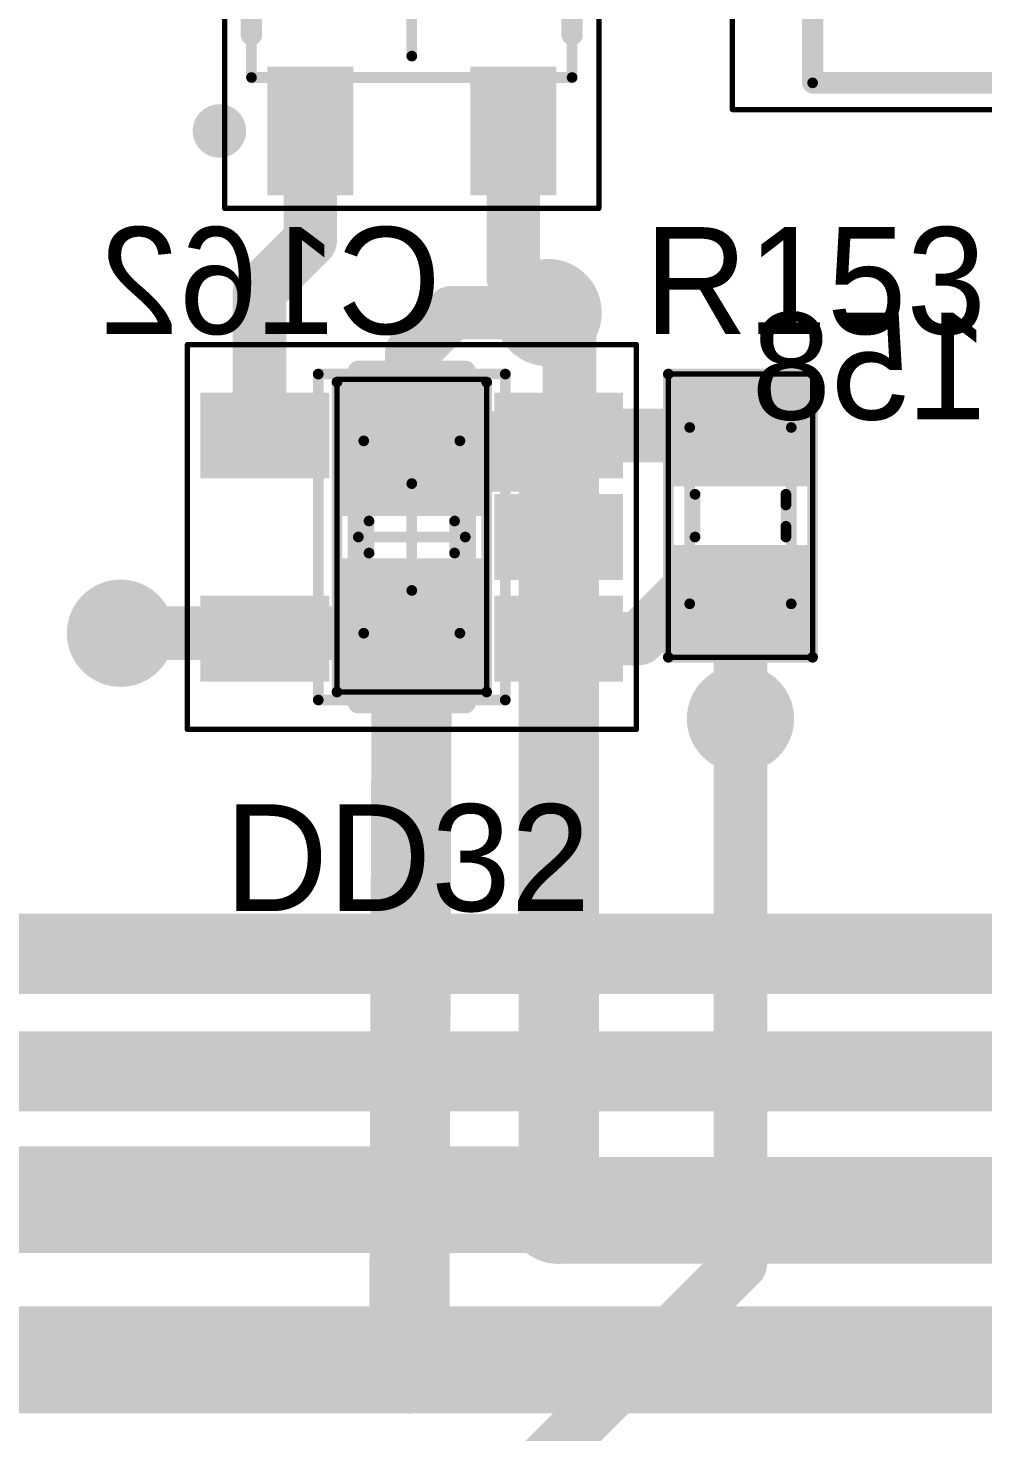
# Model space of a CAD drawing. Header units: millimetres. Extents: x 29 to 180, y 30 to 200.
# Drawn here: x 80.74 to 89.67, y 175.63 to 188.76 of the extents above; entities that cross this region are included whole.
import ezdxf

# ---------------------------------------------------------------- set-up
doc = ezdxf.new("R2010")
doc.units = ezdxf.units.MM
for name, color, linetype in [('BottomLayer', 5, 'Continuous'), ('BottomOverlay', 54, 'Continuous'), ('BottomPaste', 16, 'Continuous'), ('BottomSolder', 6, 'Continuous'), ('Mechanical13', 56, 'Continuous'), ('Mechanical15', 56, 'Continuous'), ('MultiLayer', 9, 'Continuous'), ('TopLayer', 1, 'Continuous'), ('TopOverlay', 2, 'Continuous'), ('TopPaste', 8, 'Continuous'), ('TopSolder', 216, 'Continuous'), ('ViaHoleLayer', 16, 'Continuous')]:
    doc.layers.add(name, color=color, linetype=linetype)

# ---------------------------------------------------------------- blocks, each defined once
blk = doc.blocks.new('TAJD_B_349')
at = {"layer": 'BottomLayer'}
for points in [[(-4.25, 1.25), (-4.25, -1.25), (-1.8, 1.25), (-1.8, -1.25)], [(1.8, 1.25), (1.8, -1.25), (4.25, 1.25), (4.25, -1.25)]]:
    blk.add_solid(points, dxfattribs=at)
at = {"layer": 'BottomOverlay'}
for p, q in [((5.374, 0.45), (5.374, -0.216)), ((5.707, 0.117), (5.041, 0.117))]:
    blk.add_line(p, q, dxfattribs=at)
at = {"layer": 'BottomOverlay', "const_width": 0.2}
for points in [[(-3.75, 2.25), (-3.75, 1.65)], [(3.75, 2.25), (-3.75, 2.25)], [(3.75, 2.25), (3.75, 1.65)], [(-3.75, -1.65), (-3.75, -2.25)], [(3.75, -1.65), (3.75, -2.25)], [(3.75, -2.25), (-3.75, -2.25)]]:
    blk.add_lwpolyline(points, dxfattribs=at)
at = {"layer": 'BottomOverlay', "const_width": 0.1}
for points in [[(-3.8, 2.25, 1), (-3.7, 2.25, 1)], [(-3.8, 2.25, 1), (-3.7, 2.25, 1)], [(3.7, 2.25, 1), (3.8, 2.25, 1)], [(3.7, 2.25, 1), (3.8, 2.25, 1)], [(-3.8, 1.65, 1), (-3.7, 1.65, 1)], [(3.7, 1.65, 1), (3.8, 1.65, 1)], [(-3.8, -1.65, 1), (-3.7, -1.65, 1)], [(3.7, -1.65, 1), (3.8, -1.65, 1)], [(-3.8, -2.25, 1), (-3.7, -2.25, 1)], [(-3.8, -2.25, 1), (-3.7, -2.25, 1)], [(3.7, -2.25, 1), (3.8, -2.25, 1)], [(3.7, -2.25, 1), (3.8, -2.25, 1)]]:
    blk.add_lwpolyline(points, format="xyb", close=True, dxfattribs=at)
at = {"layer": 'BottomPaste'}
for points in [[(-4.25, 1.25), (-4.25, -1.25), (-1.8, 1.25), (-1.8, -1.25)], [(1.8, 1.25), (1.8, -1.25), (4.25, 1.25), (4.25, -1.25)]]:
    blk.add_solid(points, dxfattribs=at)
at = {"layer": 'BottomSolder'}
for points in [[(-4.352, 1.352), (-4.352, -1.352), (-1.698, 1.352), (-1.698, -1.352)], [(1.698, 1.352), (1.698, -1.352), (4.352, 1.352), (4.352, -1.352)]]:
    blk.add_solid(points, dxfattribs=at)
at = {"layer": 'Mechanical13', "const_width": 0.1}
for points in [[(3.75, 2.25), (-3.75, 2.25)], [(-3.75, 2.25), (-3.75, -2.25)], [(3.75, 2.25), (3.75, -2.25)], [(3.75, -2.25), (-3.75, -2.25)]]:
    blk.add_lwpolyline(points, dxfattribs=at)
at = {"layer": 'Mechanical13', "const_width": 0.05}
for points in [[(-3.775, 2.25, 1), (-3.725, 2.25, 1)], [(-3.775, 2.25, 1), (-3.725, 2.25, 1)], [(3.725, 2.25, 1), (3.775, 2.25, 1)], [(3.725, 2.25, 1), (3.775, 2.25, 1)], [(-3.775, -2.25, 1), (-3.725, -2.25, 1)], [(-3.775, -2.25, 1), (-3.725, -2.25, 1)], [(3.725, -2.25, 1), (3.775, -2.25, 1)], [(3.725, -2.25, 1), (3.775, -2.25, 1)]]:
    blk.add_lwpolyline(points, format="xyb", close=True, dxfattribs=at)
at = {"layer": 'Mechanical13'}
blk.add_solid([(-3.75, -2.25), (-2.741, -2.25), (-3.75, 2.25), (-2.741, 2.25)], dxfattribs=at)
at = {"layer": 'Mechanical15'}
for points, const_width in [([(4.5, 2.5), (-4.5, 2.5)], 0.05), ([(-4.5, 2.5), (-4.5, -2.5)], 0.05), ([(4.5, 2.5), (4.5, -2.5)], 0.05), ([(0, 0.5), (0, -0.5)], 0.1), ([(0.5, 0), (-0.5, 0)], 0.1), ([(4.5, -2.5), (-4.5, -2.5)], 0.05)]:
    blk.add_lwpolyline(points, dxfattribs=dict(at, const_width=const_width))
for points, const_width in [([(-4.513, 2.5, 1), (-4.488, 2.5, 1)], 0.025), ([(-4.513, 2.5, 1), (-4.488, 2.5, 1)], 0.025), ([(4.487, 2.5, 1), (4.512, 2.5, 1)], 0.025), ([(4.487, 2.5, 1), (4.512, 2.5, 1)], 0.025), ([(-0.025, 0.5, 1), (0.025, 0.5, 1)], 0.05), ([(-0.525, 0, 1), (-0.475, 0, 1)], 0.05), ([(0.475, 0, 1), (0.525, 0, 1)], 0.05), ([(-0.025, -0.5, 1), (0.025, -0.5, 1)], 0.05), ([(-4.513, -2.5, 1), (-4.488, -2.5, 1)], 0.025), ([(-4.513, -2.5, 1), (-4.488, -2.5, 1)], 0.025), ([(4.487, -2.5, 1), (4.512, -2.5, 1)], 0.025), ([(4.487, -2.5, 1), (4.512, -2.5, 1)], 0.025)]:
    blk.add_lwpolyline(points, format="xyb", close=True, dxfattribs=dict(at, const_width=const_width))
blk = doc.blocks.new('SMD_C_0603_B_354')
at = {"layer": 'BottomLayer'}
for points in [[(-1.3, 0.55), (-1.3, -0.55), (-0.3, 0.55), (-0.3, -0.55)], [(0.3, 0.55), (0.3, -0.55), (1.3, 0.55), (1.3, -0.55)]]:
    blk.add_solid(points, dxfattribs=at)
at = {"layer": 'BottomOverlay', "const_width": 0.1}
for points in [[(-1.45, -0.7), (-1.45, 0.7)], [(1.45, 0.7), (-1.45, 0.7)], [(1.45, -0.7), (1.45, 0.7)], [(0.15, 0.4), (-0.15, 0.4)], [(0.15, -0.4), (-0.15, -0.4)], [(1.45, -0.7), (-1.45, -0.7)]]:
    blk.add_lwpolyline(points, dxfattribs=at)
at = {"layer": 'BottomOverlay', "const_width": 0.05}
for points in [[(-1.475, 0.7, 1), (-1.425, 0.7, 1)], [(-1.475, 0.7, 1), (-1.425, 0.7, 1)], [(1.425, 0.7, 1), (1.475, 0.7, 1)], [(1.425, 0.7, 1), (1.475, 0.7, 1)], [(-0.175, 0.4, 1), (-0.125, 0.4, 1)], [(0.125, 0.4, 1), (0.175, 0.4, 1)], [(-0.175, -0.4, 1), (-0.125, -0.4, 1)], [(0.125, -0.4, 1), (0.175, -0.4, 1)], [(-1.475, -0.7, 1), (-1.425, -0.7, 1)], [(-1.475, -0.7, 1), (-1.425, -0.7, 1)], [(1.425, -0.7, 1), (1.475, -0.7, 1)], [(1.425, -0.7, 1), (1.475, -0.7, 1)]]:
    blk.add_lwpolyline(points, format="xyb", close=True, dxfattribs=at)
at = {"layer": 'BottomPaste'}
for points in [[(-1.3, 0.55), (-1.3, -0.55), (-0.3, 0.55), (-0.3, -0.55)], [(0.3, 0.55), (0.3, -0.55), (1.3, 0.55), (1.3, -0.55)]]:
    blk.add_solid(points, dxfattribs=at)
at = {"layer": 'BottomSolder'}
for points in [[(-1.402, 0.652), (-1.402, -0.652), (-0.198, 0.652), (-0.198, -0.652)], [(0.198, 0.652), (0.198, -0.652), (1.402, 0.652), (1.402, -0.652)]]:
    blk.add_solid(points, dxfattribs=at)
at = {"layer": 'Mechanical13', "const_width": 0.1}
for points in [[(-0.9, -0.45), (-0.9, 0.45)], [(0.9, 0.45), (-0.9, 0.45)], [(0.9, -0.45), (0.9, 0.45)], [(0.9, -0.45), (-0.9, -0.45)]]:
    blk.add_lwpolyline(points, dxfattribs=at)
at = {"layer": 'Mechanical13', "const_width": 0.05}
for points in [[(-0.925, 0.45, 1), (-0.875, 0.45, 1)], [(-0.925, 0.45, 1), (-0.875, 0.45, 1)], [(0.875, 0.45, 1), (0.925, 0.45, 1)], [(0.875, 0.45, 1), (0.925, 0.45, 1)], [(-0.925, -0.45, 1), (-0.875, -0.45, 1)], [(-0.925, -0.45, 1), (-0.875, -0.45, 1)], [(0.875, -0.45, 1), (0.925, -0.45, 1)], [(0.875, -0.45, 1), (0.925, -0.45, 1)]]:
    blk.add_lwpolyline(points, format="xyb", close=True, dxfattribs=at)
at = {"layer": 'Mechanical15', "const_width": 0.05}
for points in [[(-1.475, -0.7), (-1.475, 0.7)], [(1.45, 0.7), (-1.475, 0.7)], [(1.45, -0.7), (1.45, 0.7)], [(1.45, -0.7), (-1.475, -0.7)]]:
    blk.add_lwpolyline(points, dxfattribs=at)
at = {"layer": 'Mechanical15', "const_width": 0.025}
for points in [[(-1.488, 0.7, 1), (-1.463, 0.7, 1)], [(-1.488, 0.7, 1), (-1.463, 0.7, 1)], [(1.438, 0.7, 1), (1.462, 0.7, 1)], [(1.438, 0.7, 1), (1.462, 0.7, 1)], [(-1.488, -0.7, 1), (-1.463, -0.7, 1)], [(-1.488, -0.7, 1), (-1.463, -0.7, 1)], [(1.438, -0.7, 1), (1.462, -0.7, 1)], [(1.438, -0.7, 1), (1.462, -0.7, 1)]]:
    blk.add_lwpolyline(points, format="xyb", close=True, dxfattribs=at)
blk = doc.blocks.new('SOT_23_DBV__397')
at = {"layer": 'Mechanical13', "const_width": 0.1}
for points in [[(-0.875, 1.525), (-0.875, -1.525)], [(0.875, 1.525), (-0.875, 1.525)], [(0.875, 1.525), (0.875, -1.525)], [(0.875, -1.525), (-0.875, -1.525)]]:
    blk.add_lwpolyline(points, dxfattribs=at)
at = {"layer": 'Mechanical13', "const_width": 0.05}
for points in [[(-0.9, 1.525, 1), (-0.85, 1.525, 1)], [(-0.9, 1.525, 1), (-0.85, 1.525, 1)], [(0.85, 1.525, 1), (0.9, 1.525, 1)], [(0.85, 1.525, 1), (0.9, 1.525, 1)], [(-0.9, -1.525, 1), (-0.85, -1.525, 1)], [(-0.9, -1.525, 1), (-0.85, -1.525, 1)], [(0.85, -1.525, 1), (0.9, -1.525, 1)], [(0.85, -1.525, 1), (0.9, -1.525, 1)]]:
    blk.add_lwpolyline(points, format="xyb", close=True, dxfattribs=at)
at = {"layer": 'Mechanical15'}
for points, const_width in [([(-2.1, 1.8), (-2.1, -1.8)], 0.05), ([(2.1, 1.8), (-2.1, 1.8)], 0.05), ([(2.1, 1.8), (2.1, -1.8)], 0.05), ([(0, 0.5), (0, -0.5)], 0.1), ([(0.5, 0), (-0.5, 0)], 0.1), ([(2.1, -1.8), (-2.1, -1.8)], 0.05)]:
    blk.add_lwpolyline(points, dxfattribs=dict(at, const_width=const_width))
for points, const_width in [([(-2.113, 1.8, 1), (-2.088, 1.8, 1)], 0.025), ([(-2.113, 1.8, 1), (-2.088, 1.8, 1)], 0.025), ([(2.087, 1.8, 1), (2.112, 1.8, 1)], 0.025), ([(2.087, 1.8, 1), (2.112, 1.8, 1)], 0.025), ([(-0.025, 0.5, 1), (0.025, 0.5, 1)], 0.05), ([(-0.525, 0, 1), (-0.475, 0, 1)], 0.05), ([(0.475, 0, 1), (0.525, 0, 1)], 0.05), ([(-0.025, -0.5, 1), (0.025, -0.5, 1)], 0.05), ([(-2.113, -1.8, 1), (-2.088, -1.8, 1)], 0.025), ([(-2.113, -1.8, 1), (-2.088, -1.8, 1)], 0.025), ([(2.087, -1.8, 1), (2.112, -1.8, 1)], 0.025), ([(2.087, -1.8, 1), (2.112, -1.8, 1)], 0.025)]:
    blk.add_lwpolyline(points, format="xyb", close=True, dxfattribs=dict(at, const_width=const_width))
at = {"layer": 'TopLayer'}
for points in [[(-0.875, 0.65), (-0.875, 1.25), (-1.875, 0.65), (-1.875, 1.25)], [(1.875, 0.65), (1.875, 1.25), (0.875, 0.65), (0.875, 1.25)], [(-0.875, -0.3), (-0.875, 0.3), (-1.875, -0.3), (-1.875, 0.3)], [(-0.875, -1.25), (-0.875, -0.65), (-1.875, -1.25), (-1.875, -0.65)], [(1.875, -1.25), (1.875, -0.65), (0.875, -1.25), (0.875, -0.65)]]:
    blk.add_solid(points, dxfattribs=at)
at = {"layer": 'TopOverlay'}
for points, const_width in [([(-1.25, 1.8, 1), (-1.5, 1.8, 1)], 0.25), ([(-1.563, 1.8, 1), (-1.438, 1.8, 1)], 0.125), ([(-1.312, 1.8, 1), (-1.188, 1.8, 1)], 0.125), ([(-0.55, 1.55, 1), (-0.45, 1.55, 1)], 0.1), ([(-0.55, 1.55, 1), (-0.45, 1.55, 1)], 0.1), ([(0.45, 1.55, 1), (0.55, 1.55, 1)], 0.1), ([(0.45, 1.55, 1), (0.55, 1.55, 1)], 0.1), ([(-0.55, -1.55, 1), (-0.45, -1.55, 1)], 0.1), ([(-0.55, -1.55, 1), (-0.45, -1.55, 1)], 0.1), ([(0.45, -1.55, 1), (0.55, -1.55, 1)], 0.1), ([(0.45, -1.55, 1), (0.55, -1.55, 1)], 0.1)]:
    blk.add_lwpolyline(points, format="xyb", close=True, dxfattribs=dict(at, const_width=const_width))
at = {"layer": 'TopOverlay', "const_width": 0.2}
for points in [[(0.5, 1.55), (-0.5, 1.55)], [(-0.5, 1.55), (-0.5, -1.55)], [(0.5, 1.55), (0.5, -1.55)], [(0.5, -1.55), (-0.5, -1.55)]]:
    blk.add_lwpolyline(points, dxfattribs=at)
at = {"layer": 'TopPaste'}
for points in [[(-0.875, 0.65), (-0.875, 1.25), (-1.875, 0.65), (-1.875, 1.25)], [(1.875, 0.65), (1.875, 1.25), (0.875, 0.65), (0.875, 1.25)], [(-0.875, -0.3), (-0.875, 0.3), (-1.875, -0.3), (-1.875, 0.3)], [(-0.875, -1.25), (-0.875, -0.65), (-1.875, -1.25), (-1.875, -0.65)], [(1.875, -1.25), (1.875, -0.65), (0.875, -1.25), (0.875, -0.65)]]:
    blk.add_solid(points, dxfattribs=at)
at = {"layer": 'TopSolder'}
for points in [[(-0.773, 0.548), (-0.773, 1.352), (-1.977, 0.548), (-1.977, 1.352)], [(1.977, 0.548), (1.977, 1.352), (0.773, 0.548), (0.773, 1.352)], [(-0.773, -0.402), (-0.773, 0.402), (-1.977, -0.402), (-1.977, 0.402)], [(-0.773, -1.352), (-0.773, -0.548), (-1.977, -1.352), (-1.977, -0.548)], [(1.977, -1.352), (1.977, -0.548), (0.773, -1.352), (0.773, -0.548)]]:
    blk.add_solid(points, dxfattribs=at)
blk = doc.blocks.new('SMD_R_0603_523')
at = {"layer": 'Mechanical13', "const_width": 0.1}
for points in [[(-0.825, -0.475), (-0.825, 0.475)], [(0.825, 0.475), (-0.825, 0.475)], [(0.825, -0.475), (0.825, 0.475)], [(0.825, -0.475), (-0.825, -0.475)]]:
    blk.add_lwpolyline(points, dxfattribs=at)
at = {"layer": 'Mechanical13', "const_width": 0.05}
for points in [[(-0.85, 0.475, 1), (-0.8, 0.475, 1)], [(-0.85, 0.475, 1), (-0.8, 0.475, 1)], [(0.8, 0.475, 1), (0.85, 0.475, 1)], [(0.8, 0.475, 1), (0.85, 0.475, 1)], [(-0.85, -0.475, 1), (-0.8, -0.475, 1)], [(-0.85, -0.475, 1), (-0.8, -0.475, 1)], [(0.8, -0.475, 1), (0.85, -0.475, 1)], [(0.8, -0.475, 1), (0.85, -0.475, 1)]]:
    blk.add_lwpolyline(points, format="xyb", close=True, dxfattribs=at)
at = {"layer": 'Mechanical15', "const_width": 0.05}
for points in [[(-1.325, -0.675), (-1.325, 0.675)], [(1.325, 0.675), (-1.325, 0.675)], [(1.325, -0.675), (1.325, 0.675)], [(1.325, -0.675), (-1.325, -0.675)]]:
    blk.add_lwpolyline(points, dxfattribs=at)
at = {"layer": 'Mechanical15', "const_width": 0.025}
for points in [[(-1.338, 0.675, 1), (-1.313, 0.675, 1)], [(-1.338, 0.675, 1), (-1.313, 0.675, 1)], [(1.313, 0.675, 1), (1.338, 0.675, 1)], [(1.313, 0.675, 1), (1.338, 0.675, 1)], [(-1.338, -0.675, 1), (-1.313, -0.675, 1)], [(-1.338, -0.675, 1), (-1.313, -0.675, 1)], [(1.313, -0.675, 1), (1.338, -0.675, 1)], [(1.313, -0.675, 1), (1.338, -0.675, 1)]]:
    blk.add_lwpolyline(points, format="xyb", close=True, dxfattribs=at)
at = {"layer": 'TopLayer'}
for points in [[(-0.375, -0.525), (-0.375, 0.525), (-1.175, -0.525), (-1.175, 0.525)], [(1.175, -0.525), (1.175, 0.525), (0.375, -0.525), (0.375, 0.525)]]:
    blk.add_solid(points, dxfattribs=at)
at = {"layer": 'TopOverlay', "const_width": 0.1}
for points in [[(1.325, 0.675), (-1.325, 0.675)], [(-1.325, -0.675), (-1.325, 0.675)], [(1.325, -0.675), (1.325, 0.675)], [(-0.1, 0.425), (-0.2, 0.425)], [(0.1, 0.425), (-0.1, 0.425)], [(0.2, 0.425), (0.1, 0.425)], [(0.2, -0.425), (-0.2, -0.425)], [(1.325, -0.675), (-1.325, -0.675)]]:
    blk.add_lwpolyline(points, dxfattribs=at)
at = {"layer": 'TopOverlay', "const_width": 0.05}
for points in [[(-1.35, 0.675, 1), (-1.3, 0.675, 1)], [(-1.35, 0.675, 1), (-1.3, 0.675, 1)], [(1.3, 0.675, 1), (1.35, 0.675, 1)], [(1.3, 0.675, 1), (1.35, 0.675, 1)], [(-0.225, 0.425, 1), (-0.175, 0.425, 1)], [(-0.125, 0.425, 1), (-0.075, 0.425, 1)], [(-0.125, 0.425, 1), (-0.075, 0.425, 1)], [(0.075, 0.425, 1), (0.125, 0.425, 1)], [(0.075, 0.425, 1), (0.125, 0.425, 1)], [(0.175, 0.425, 1), (0.225, 0.425, 1)], [(-0.225, -0.425, 1), (-0.175, -0.425, 1)], [(0.175, -0.425, 1), (0.225, -0.425, 1)], [(-1.35, -0.675, 1), (-1.3, -0.675, 1)], [(-1.35, -0.675, 1), (-1.3, -0.675, 1)], [(1.3, -0.675, 1), (1.35, -0.675, 1)], [(1.3, -0.675, 1), (1.35, -0.675, 1)]]:
    blk.add_lwpolyline(points, format="xyb", close=True, dxfattribs=at)
at = {"layer": 'TopPaste'}
for points in [[(-0.375, -0.525), (-0.375, 0.525), (-1.175, -0.525), (-1.175, 0.525)], [(1.175, -0.525), (1.175, 0.525), (0.375, -0.525), (0.375, 0.525)]]:
    blk.add_solid(points, dxfattribs=at)
at = {"layer": 'TopSolder'}
for points in [[(-0.273, -0.627), (-0.273, 0.627), (-1.277, -0.627), (-1.277, 0.627)], [(1.277, -0.627), (1.277, 0.627), (0.273, -0.627), (0.273, 0.627)]]:
    blk.add_solid(points, dxfattribs=at)
blk = doc.blocks.new('SOT23_3_570')
at = {"layer": 'Mechanical13', "const_width": 0.1}
for points in [[(-0.7, 1.5), (0.7, 1.5)], [(-0.7, 1.5), (-0.7, -1.5)], [(0.7, 1.5), (0.7, -1.5)], [(-0.7, -1.5), (0.7, -1.5)]]:
    blk.add_lwpolyline(points, dxfattribs=at)
at = {"layer": 'Mechanical13', "const_width": 0.05}
for points in [[(-0.725, 1.5, 1), (-0.675, 1.5, 1)], [(-0.725, 1.5, 1), (-0.675, 1.5, 1)], [(0.675, 1.5, 1), (0.725, 1.5, 1)], [(0.675, 1.5, 1), (0.725, 1.5, 1)], [(-0.725, -1.5, 1), (-0.675, -1.5, 1)], [(-0.725, -1.5, 1), (-0.675, -1.5, 1)], [(0.675, -1.5, 1), (0.725, -1.5, 1)], [(0.675, -1.5, 1), (0.725, -1.5, 1)]]:
    blk.add_lwpolyline(points, format="xyb", close=True, dxfattribs=at)
at = {"layer": 'Mechanical15'}
for points, const_width in [([(-1.925, 1.75), (1.925, 1.75)], 0.05), ([(-1.925, 1.75), (-1.925, -1.75)], 0.05), ([(1.925, 1.75), (1.925, -1.75)], 0.05), ([(0, 0.5), (0, -0.5)], 0.1), ([(-0.5, 0), (0.5, 0)], 0.1), ([(-1.925, -1.75), (1.925, -1.75)], 0.05)]:
    blk.add_lwpolyline(points, dxfattribs=dict(at, const_width=const_width))
for points, const_width in [([(-1.937, 1.75, 1), (-1.913, 1.75, 1)], 0.025), ([(-1.937, 1.75, 1), (-1.913, 1.75, 1)], 0.025), ([(1.913, 1.75, 1), (1.937, 1.75, 1)], 0.025), ([(1.913, 1.75, 1), (1.937, 1.75, 1)], 0.025), ([(-0.025, 0.5, 1), (0.025, 0.5, 1)], 0.05), ([(-0.525, 0, 1), (-0.475, 0, 1)], 0.05), ([(0.475, 0, 1), (0.525, 0, 1)], 0.05), ([(-0.025, -0.5, 1), (0.025, -0.5, 1)], 0.05), ([(-1.937, -1.75, 1), (-1.913, -1.75, 1)], 0.025), ([(-1.937, -1.75, 1), (-1.913, -1.75, 1)], 0.025), ([(1.913, -1.75, 1), (1.937, -1.75, 1)], 0.025), ([(1.913, -1.75, 1), (1.937, -1.75, 1)], 0.025)]:
    blk.add_lwpolyline(points, format="xyb", close=True, dxfattribs=dict(at, const_width=const_width))
at = {"layer": 'TopLayer'}
for points in [[(-0.7, 0.65), (-0.7, 1.25), (-1.7, 0.65), (-1.7, 1.25)], [(1.7, -0.3), (1.7, 0.3), (0.7, -0.3), (0.7, 0.3)], [(-0.7, -1.25), (-0.7, -0.65), (-1.7, -1.25), (-1.7, -0.65)]]:
    blk.add_solid(points, dxfattribs=at)
at = {"layer": 'TopOverlay'}
for points, const_width in [([(-1.075, 1.8, 1), (-1.325, 1.8, 1)], 0.25), ([(-1.388, 1.8, 1), (-1.263, 1.8, 1)], 0.125), ([(-1.137, 1.8, 1), (-1.012, 1.8, 1)], 0.125), ([(-0.35, 1.5, 1), (-0.25, 1.5, 1)], 0.1), ([(0.65, 1.5, 1), (0.75, 1.5, 1)], 0.1), ([(0.65, 1.5, 1), (0.75, 1.5, 1)], 0.1), ([(0.65, 0.7, 1), (0.75, 0.7, 1)], 0.1), ([(0.65, -0.7, 1), (0.75, -0.7, 1)], 0.1), ([(-0.35, -1.5, 1), (-0.25, -1.5, 1)], 0.1), ([(0.65, -1.5, 1), (0.75, -1.5, 1)], 0.1), ([(0.65, -1.5, 1), (0.75, -1.5, 1)], 0.1)]:
    blk.add_lwpolyline(points, format="xyb", close=True, dxfattribs=dict(at, const_width=const_width))
at = {"layer": 'TopOverlay', "const_width": 0.2}
for points in [[(-0.3, 1.5), (0.7, 1.5)], [(0.7, 1.5), (0.7, 0.7)], [(0.7, -0.7), (0.7, -1.5)], [(-0.3, -1.5), (0.7, -1.5)]]:
    blk.add_lwpolyline(points, dxfattribs=at)
at = {"layer": 'TopPaste'}
for points in [[(-0.7, 0.65), (-0.7, 1.25), (-1.7, 0.65), (-1.7, 1.25)], [(1.7, -0.3), (1.7, 0.3), (0.7, -0.3), (0.7, 0.3)], [(-0.7, -1.25), (-0.7, -0.65), (-1.7, -1.25), (-1.7, -0.65)]]:
    blk.add_solid(points, dxfattribs=at)
at = {"layer": 'TopSolder'}
for points in [[(-0.598, 0.548), (-0.598, 1.352), (-1.802, 0.548), (-1.802, 1.352)], [(1.802, -0.402), (1.802, 0.402), (0.598, -0.402), (0.598, 0.402)], [(-0.598, -1.352), (-0.598, -0.548), (-1.802, -1.352), (-1.802, -0.548)]]:
    blk.add_solid(points, dxfattribs=at)

msp = doc.modelspace()

# ---------------------------------------------------------------- linework, layer by layer
at = {"layer": 'BottomLayer'}
for points, const_width in [([(85.4, 186.1, 1), (85.8, 186.1, 1)], 0.4), ([(84.575, 186.1, 1), (84.825, 186.1, 1)], 0.25), ([(84.575, 186.1, 1), (84.825, 186.1, 1)], 0.25), ([(85.475, 186.1, 1), (85.725, 186.1, 1)], 0.25), ([(84.2, 185.725, 1), (84.45, 185.725, 1)], 0.25), ([(84.2, 185.725, 1), (84.45, 185.725, 1)], 0.25), ([(84.137, 184.8, 1), (84.513, 184.8, 1)], 0.375), ([(85.413, 184.8, 1), (85.788, 184.8, 1)], 0.375), ([(85.413, 184.8, 1), (85.788, 184.8, 1)], 0.375), ([(84.2, 184.8, 1), (84.45, 184.8, 1)], 0.25), ([(85.513, 184.7, 1), (85.888, 184.7, 1)], 0.375), ([(85.513, 184.7, 1), (85.888, 184.7, 1)], 0.375), ([(84.137, 183.2, 1), (84.513, 183.2, 1)], 0.375), ([(81.4, 183.1, 1), (81.8, 183.1, 1)], 0.4), ([(84.2, 183.2, 1), (84.45, 183.2, 1)], 0.25), ([(81.475, 183.1, 1), (81.725, 183.1, 1)], 0.25), ([(84.1, 183.1, 1), (84.35, 183.1, 1)], 0.25), ([(84.1, 183.1, 1), (84.35, 183.1, 1)], 0.25), ([(87.2, 182.3, 1), (87.6, 182.3, 1)], 0.4), ([(87.275, 182.3, 1), (87.525, 182.3, 1)], 0.25), ([(85.5, 177.7, 1), (85.9, 177.7, 1)], 0.4), ([(85.513, 177.7, 1), (85.888, 177.7, 1)], 0.375), ([(87.275, 177.2, 1), (87.525, 177.2, 1)], 0.25), ([(87.275, 177.2, 1), (87.525, 177.2, 1)], 0.25), ([(84.1, 176.3, 1), (84.5, 176.3, 1)], 0.4), ([(84.113, 176.3, 1), (84.488, 176.3, 1)], 0.375)]:
    msp.add_lwpolyline(points, format="xyb", close=True, dxfattribs=dict(at, const_width=const_width))
for points, const_width in [([(84.325, 185.725), (84.7, 186.1)], 0.5), ([(84.7, 186.1), (85.6, 186.1)], 0.5), ([(84.325, 184.8), (84.325, 185.725)], 0.5), ([(84.325, 184.8), (85.6, 184.8)], 0.75), ([(85.6, 184.8), (85.7, 184.7)], 0.75), ([(85.7, 177.7), (85.7, 184.7)], 0.75), ([(84.301, 176.3), (84.325, 183.2)], 0.75), ([(84.225, 183.1), (84.325, 183.2)], 0.5), ([(81.6, 183.1), (84.225, 183.1)], 0.5), ([(87.4, 177.2), (87.4, 182.3)], 0.5), ([(84.7, 174.5), (87.4, 177.2)], 0.5)]:
    msp.add_lwpolyline(points, dxfattribs=dict(at, const_width=const_width))
at = {"layer": 'BottomSolder', "const_width": 0.502}
for points in [[(85.349, 186.1, 1), (85.851, 186.1, 1)], [(81.349, 183.1, 1), (81.851, 183.1, 1)], [(87.149, 182.3, 1), (87.651, 182.3, 1)], [(85.449, 177.7, 1), (85.951, 177.7, 1)], [(84.049, 176.3, 1), (84.551, 176.3, 1)]]:
    msp.add_lwpolyline(points, format="xyb", close=True, dxfattribs=at)
at = {"layer": 'MultiLayer', "const_width": 0.4}
for points in [[(85.4, 186.1, 1), (85.8, 186.1, 1)], [(81.4, 183.1, 1), (81.8, 183.1, 1)], [(87.2, 182.3, 1), (87.6, 182.3, 1)], [(85.5, 177.7, 1), (85.9, 177.7, 1)], [(84.1, 176.3, 1), (84.5, 176.3, 1)]]:
    msp.add_lwpolyline(points, format="xyb", close=True, dxfattribs=at)
at = {"layer": 'TopLayer'}
for points, const_width in [([(83.375, 186.775), (83.375, 187.8)], 0.5), ([(85.275, 186.425), (85.275, 187.8)], 0.5), ([(82.9, 186.3), (83.375, 186.775)], 0.5), ([(85.275, 186.425), (85.6, 186.1)], 0.5), ([(82.9, 185), (82.9, 186.3)], 0.5), ([(85.6, 186.1), (85.8, 185.9)], 0.5), ([(85.8, 185), (85.8, 185.9)], 0.5), ([(82.9, 185), (82.95, 184.95)], 0.5), ([(87.25, 184.95), (87.3, 185)], 0.5), ([(85.7, 184.95), (87.25, 184.95)], 0.5), ([(85.7, 183.05), (85.7, 184)], 0.5), ([(86.45, 183.05), (86.825, 183.425)], 0.5), ([(86.825, 183.425), (87.4, 183.425)], 0.5), ([(87.4, 182.3), (87.4, 183.425)], 0.5), ([(81.6, 183.1), (82.9, 183.1)], 0.5), ([(85.7, 183.05), (86.45, 183.05)], 0.5), ([(64.6, 180.1), (104.65, 180.1)], 0.75), ([(65.6, 179), (102.6, 179)], 0.75), ([(54.4, 177.8), (85.6, 177.8)], 1), ([(85.6, 177.8), (85.7, 177.7)], 1), ([(85.7, 177.7), (91.7, 177.7)], 1), ([(55.786, 176.3), (84.3, 176.3)], 1), ([(84.3, 176.3), (93.3, 176.3)], 1)]:
    msp.add_lwpolyline(points, dxfattribs=dict(at, const_width=const_width))
for points, const_width in [([(83.25, 187.8, 1), (83.5, 187.8, 1)], 0.25), ([(85.15, 187.8, 1), (85.4, 187.8, 1)], 0.25), ([(83.25, 186.775, 1), (83.5, 186.775, 1)], 0.25), ([(83.25, 186.775, 1), (83.5, 186.775, 1)], 0.25), ([(85.15, 186.425, 1), (85.4, 186.425, 1)], 0.25), ([(85.15, 186.425, 1), (85.4, 186.425, 1)], 0.25), ([(82.775, 186.3, 1), (83.025, 186.3, 1)], 0.25), ([(82.775, 186.3, 1), (83.025, 186.3, 1)], 0.25), ([(85.4, 186.1, 1), (85.8, 186.1, 1)], 0.4), ([(85.475, 186.1, 1), (85.725, 186.1, 1)], 0.25), ([(85.475, 186.1, 1), (85.725, 186.1, 1)], 0.25), ([(85.675, 185.9, 1), (85.925, 185.9, 1)], 0.25), ([(85.675, 185.9, 1), (85.925, 185.9, 1)], 0.25), ([(82.775, 185, 1), (83.025, 185, 1)], 0.25), ([(82.775, 185, 1), (83.025, 185, 1)], 0.25), ([(85.675, 185, 1), (85.925, 185, 1)], 0.25), ([(87.175, 185, 1), (87.425, 185, 1)], 0.25), ([(82.825, 184.95, 1), (83.075, 184.95, 1)], 0.25), ([(85.575, 184.95, 1), (85.825, 184.95, 1)], 0.25), ([(87.125, 184.95, 1), (87.375, 184.95, 1)], 0.25), ([(87.125, 184.95, 1), (87.375, 184.95, 1)], 0.25), ([(85.575, 184, 1), (85.825, 184, 1)], 0.25), ([(86.7, 183.425, 1), (86.95, 183.425, 1)], 0.25), ([(86.7, 183.425, 1), (86.95, 183.425, 1)], 0.25), ([(87.275, 183.425, 1), (87.525, 183.425, 1)], 0.25), ([(87.275, 183.425, 1), (87.525, 183.425, 1)], 0.25), ([(81.4, 183.1, 1), (81.8, 183.1, 1)], 0.4), ([(81.475, 183.1, 1), (81.725, 183.1, 1)], 0.25), ([(82.775, 183.1, 1), (83.025, 183.1, 1)], 0.25), ([(85.575, 183.05, 1), (85.825, 183.05, 1)], 0.25), ([(85.575, 183.05, 1), (85.825, 183.05, 1)], 0.25), ([(86.325, 183.05, 1), (86.575, 183.05, 1)], 0.25), ([(86.325, 183.05, 1), (86.575, 183.05, 1)], 0.25), ([(87.2, 182.3, 1), (87.6, 182.3, 1)], 0.4), ([(87.275, 182.3, 1), (87.525, 182.3, 1)], 0.25), ([(85.35, 177.8, 1), (85.85, 177.8, 1)], 0.5), ([(85.35, 177.8, 1), (85.85, 177.8, 1)], 0.5), ([(85.45, 177.7, 1), (85.95, 177.7, 1)], 0.5), ([(85.45, 177.7, 1), (85.95, 177.7, 1)], 0.5), ([(85.5, 177.7, 1), (85.9, 177.7, 1)], 0.4), ([(84.05, 176.3, 1), (84.55, 176.3, 1)], 0.5), ([(84.05, 176.3, 1), (84.55, 176.3, 1)], 0.5), ([(84.1, 176.3, 1), (84.5, 176.3, 1)], 0.4)]:
    msp.add_lwpolyline(points, format="xyb", close=True, dxfattribs=dict(at, const_width=const_width))
at = {"layer": 'TopSolder', "const_width": 0.502}
for points in [[(85.349, 186.1, 1), (85.851, 186.1, 1)], [(81.349, 183.1, 1), (81.851, 183.1, 1)], [(87.149, 182.3, 1), (87.651, 182.3, 1)], [(85.449, 177.7, 1), (85.951, 177.7, 1)], [(84.049, 176.3, 1), (84.551, 176.3, 1)]]:
    msp.add_lwpolyline(points, format="xyb", close=True, dxfattribs=at)
at = {"layer": 'ViaHoleLayer', "const_width": 0.25}
for points in [[(85.475, 186.1, 1), (85.725, 186.1, 1)], [(81.475, 183.1, 1), (81.725, 183.1, 1)], [(87.275, 182.3, 1), (87.525, 182.3, 1)], [(85.575, 177.7, 1), (85.825, 177.7, 1)], [(84.175, 176.3, 1), (84.425, 176.3, 1)]]:
    msp.add_lwpolyline(points, format="xyb", close=True, dxfattribs=at)

# ---------------------------------------------------------------- block references
for name, p, rotation in [('TAJD_B_349', (91.825, 190.5), 180), ('SOT23_3_570', (84.325, 189), 90), ('SOT_23_DBV__397', (84.325, 184), 180), ('SMD_C_0603_B_354', (84.325, 184), 270), ('SMD_R_0603_523', (87.4, 184.2), 270)]:
    msp.add_blockref(name, p, dxfattribs=dict(rotation=rotation))

# ---------------------------------------------------------------- texts
at = {"layer": 'BottomOverlay', "text_generation_flag": 2}
for s, p in [('C162', (84.6, 185.9)), ('C158', (90.7, 185.1))]:
    msp.add_text(s, height=1, dxfattribs=at).set_placement(p)
at = {"layer": 'TopOverlay'}
for s, p in [('R153', (86.5, 185.9)), ('DD32', (82.575, 180.5))]:
    msp.add_text(s, height=1, dxfattribs=at).set_placement(p)

doc.saveas('drawing.dxf')
